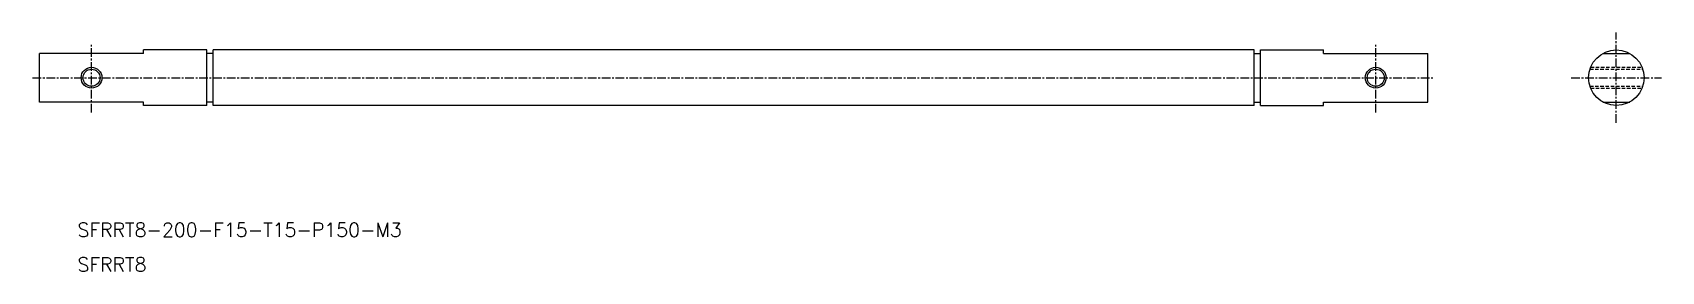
# Model space of a CAD drawing. Extents: x -25473 to -19844, y 30600 to 30908.
# Drawn here: x -25472.9 to -25238.3, y 30874 to 30908.5 of the extents above; entities outside this region: 1.
import ezdxf

# ---------------------------------------------------------------- set-up
doc = ezdxf.new("R2010")
doc.units = 0
doc.header["$PDMODE"] = 1
doc.linetypes.add('CENTER', pattern=[2, 1.25, -0.25, 0.25, -0.25])
doc.linetypes.add('DASHED', pattern=[0.75, 0.5, -0.25])
doc.layers.get('0').update_dxf_attribs({"linetype": 'CONTINUOUS'})
doc.layers.add('CENTER', color=1, linetype='CENTER')
doc.styles.add('MISUMI', font='txt.shx')

msp = doc.modelspace()

# ---------------------------------------------------------------- linework, layer by layer
at = {"color": 7, "linetype": 'CONTINUOUS'}
for p, q in [((-25471.94, 30898.45), (-25471.94, 30905.45)), ((-25456.94, 30905.45), (-25471.94, 30905.45)), ((-25447.84, 30905.95), (-25456.94, 30905.95)), ((-25456.94, 30905.45), (-25456.94, 30905.95)), ((-25447.84, 30897.95), (-25447.84, 30905.95)), ((-25446.94, 30905.45), (-25447.84, 30905.45)), ((-25446.94, 30897.95), (-25446.94, 30905.95)), ((-25296.94, 30905.95), (-25446.94, 30905.95)), ((-25296.94, 30897.95), (-25296.94, 30905.95)), ((-25296.94, 30905.45), (-25296.04, 30905.45)), ((-25296.04, 30897.95), (-25296.04, 30905.95)), ((-25296.04, 30905.95), (-25286.94, 30905.95)), ((-25286.94, 30905.45), (-25286.94, 30905.95)), ((-25286.94, 30905.45), (-25271.94, 30905.45)), ((-25271.94, 30898.45), (-25271.94, 30905.45)), ((-25246.72, 30905.45), (-25242.84, 30905.45)), ((-25456.94, 30898.45), (-25471.94, 30898.45)), ((-25456.94, 30897.95), (-25456.94, 30898.45)), ((-25447.84, 30897.95), (-25456.94, 30897.95)), ((-25446.94, 30898.45), (-25447.84, 30898.45)), ((-25296.94, 30897.95), (-25446.94, 30897.95)), ((-25296.94, 30898.45), (-25296.04, 30898.45)), ((-25296.04, 30897.95), (-25286.94, 30897.95)), ((-25286.94, 30897.95), (-25286.94, 30898.45)), ((-25286.94, 30898.45), (-25271.94, 30898.45)), ((-25246.72, 30898.45), (-25242.84, 30898.45))]:
    msp.add_line(p, q, dxfattribs=at)
at = {"color": 3, "linetype": 'DASHED'}
for p, q in [((-25248.59, 30903.18), (-25240.97, 30903.18)), ((-25248.49, 30903.45), (-25241.07, 30903.45)), ((-25248.59, 30900.73), (-25240.97, 30900.73)), ((-25248.49, 30900.45), (-25241.07, 30900.45))]:
    msp.add_line(p, q, dxfattribs=at)
at = {"color": 7, "linetype": 'CONTINUOUS'}
for centre, radius in [((-25244.78, 30901.95), 4), ((-25464.44, 30901.95), 1.23), ((-25279.44, 30901.95), 1.23)]:
    msp.add_circle(centre, radius, dxfattribs=at)
at = {"color": 3, "linetype": 'CONTINUOUS'}
for centre in [(-25464.44, 30901.95), (-25279.44, 30901.95)]:
    msp.add_circle(centre, 1.5, dxfattribs=at)
at = {"color": 7, "linetype": 'CONTINUOUS'}
msp.add_point((-19844.35, 30599.58), dxfattribs=at)
at = {"layer": 'CENTER', "color": 1, "linetype": 'CENTER'}
for p, q in [((-25464.44, 30896.95), (-25464.44, 30906.95)), ((-25279.44, 30896.95), (-25279.44, 30906.95)), ((-25244.78, 30895.45), (-25244.78, 30908.45)), ((-25472.94, 30901.95), (-25270.94, 30901.95)), ((-25251.28, 30901.95), (-25238.28, 30901.95))]:
    msp.add_line(p, q, dxfattribs=at)

# ---------------------------------------------------------------- texts
at = {"color": 7, "linetype": 'CONTINUOUS', "style": 'MISUMI'}
for s, p in [('SFRRT8-200-F15-T15-P150-M3', (-25466.47, 30879.04)), ('SFRRT8', (-25466.47, 30874.04))]:
    msp.add_text(s, height=2, dxfattribs=at).set_placement(p)

doc.saveas('drawing.dxf')
